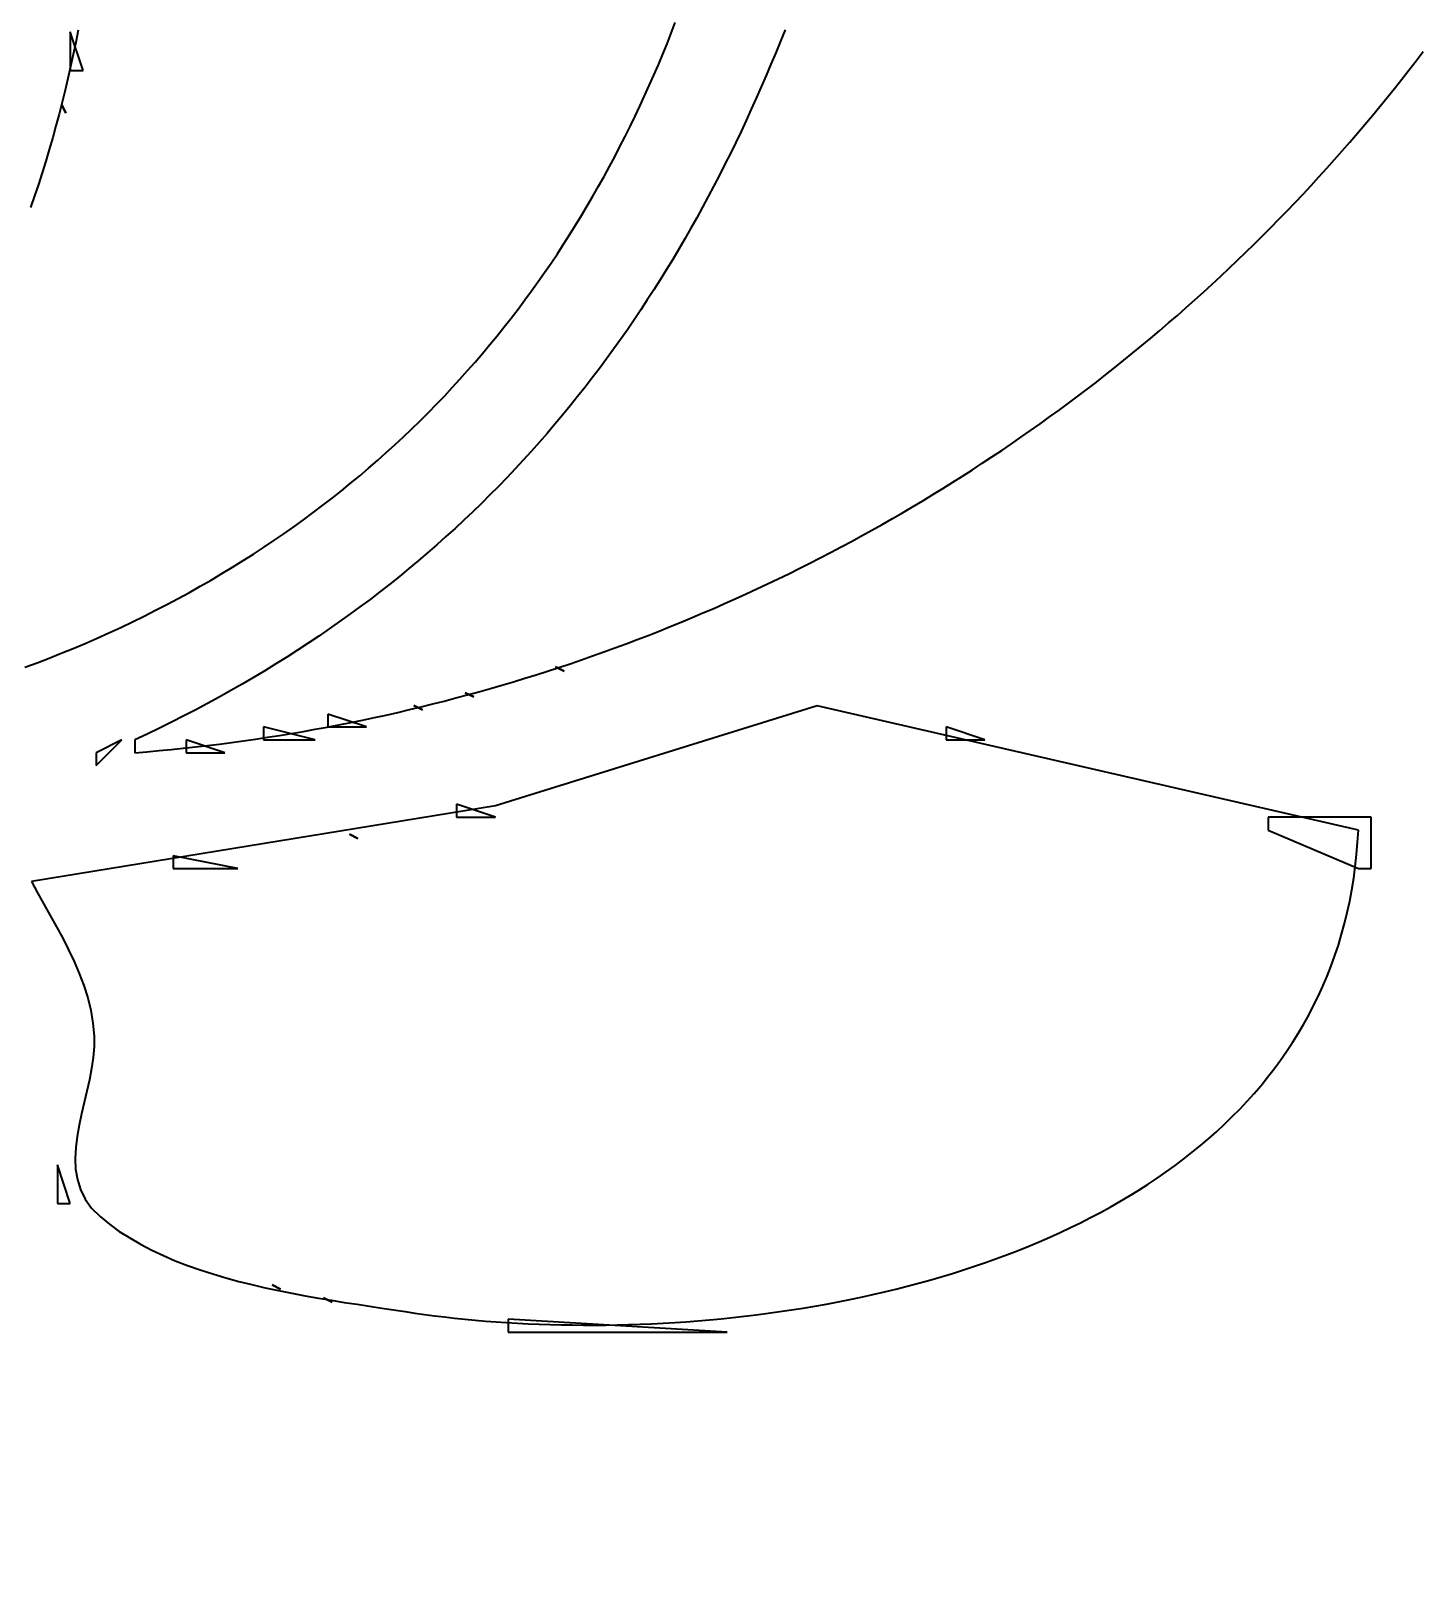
# Model space of a CAD drawing. Header units: millimetres. Extents: x 56222 to 3066687, y -650199 to -121287.
# Drawn here: x 141935.07 to 141936.998, y -185291.905 to -185289.753 of the extents above; entities that cross this region are included whole.
import ezdxf
from ezdxf import colors
from ezdxf.entities.mleader import LeaderData, LeaderLine
from ezdxf.math import Vec2, Vec3

# ---------------------------------------------------------------- set-up
doc = ezdxf.new("R2010")
doc.units = ezdxf.units.MM
doc.header["$MEASUREMENT"] = 0
doc.layers.add('$TD_AUDIT_GENERATED_(A0BDF17)', color=32, linetype='Continuous', lineweight=30)
doc.layers.add('Text', color=7, linetype='Continuous', lineweight=15)
doc.styles.add('style4', font='ARIALN.TTF')

msp = doc.modelspace()

# ---------------------------------------------------------------- linework, layer by layer
at = {"layer": '$TD_AUDIT_GENERATED_(A0BDF17)', "linetype": 'Continuous', "lineweight": 25, "ltscale": 2}
for p, q in [((141935.9565, -185289.7556, 0.5173), (141935.9622, -185289.741, 0.5173)), ((141935.1241, -185289.7537, 0.5173), (141935.1241, -185289.8073, 0.5173)), ((141935.1419, -185289.8073, 0.5173), (141935.1241, -185289.7537, 0.5173)), ((141935.1349, -185289.7517, 0.5173), (141935.1316, -185289.7684, 0.5173)), ((141935.9507, -185289.7703, 0.5173), (141935.9565, -185289.7556, 0.5173)), ((141936.1142, -185289.7508, 0.5173), (141936.1078, -185289.7668, 0.5173)), ((141935.1316, -185289.7684, 0.5173), (141935.1282, -185289.7851, 0.5173)), ((141935.9447, -185289.7848, 0.5173), (141935.9507, -185289.7703, 0.5173)), ((141936.1013, -185289.7827, 0.5173), (141936.0947, -185289.7986, 0.5173)), ((141936.1078, -185289.7668, 0.5173), (141936.1013, -185289.7827, 0.5173)), ((141936.9882, -185289.7939, 0.5173), (141936.998, -185289.781, 0.5173)), ((141935.1246, -185289.8017, 0.5173), (141935.1209, -185289.8183, 0.5173)), ((141935.1282, -185289.7851, 0.5173), (141935.1246, -185289.8017, 0.5173)), ((141935.9325, -185289.8138, 0.5173), (141935.9387, -185289.7993, 0.5173)), ((141935.9387, -185289.7993, 0.5173), (141935.9447, -185289.7848, 0.5173)), ((141936.0947, -185289.7986, 0.5173), (141936.0881, -185289.8143, 0.5173)), ((141936.9784, -185289.8067, 0.5173), (141936.9882, -185289.7939, 0.5173)), ((141935.1209, -185289.8183, 0.5173), (141935.117, -185289.8348, 0.5173)), ((141935.1241, -185289.8073, 0.5173), (141935.1419, -185289.8073, 0.5173)), ((141935.9261, -185289.8281, 0.5173), (141935.9325, -185289.8138, 0.5173)), ((141936.0881, -185289.8143, 0.5173), (141936.0813, -185289.83, 0.5173)), ((141936.9584, -185289.8321, 0.5173), (141936.9684, -185289.8194, 0.5173)), ((141936.9684, -185289.8194, 0.5173), (141936.9784, -185289.8067, 0.5173)), ((141935.117, -185289.8348, 0.5173), (141935.1129, -185289.8513, 0.5173)), ((141935.9131, -185289.8567, 0.5173), (141935.9197, -185289.8424, 0.5173)), ((141935.9197, -185289.8424, 0.5173), (141935.9261, -185289.8281, 0.5173)), ((141936.0744, -185289.8456, 0.5173), (141936.0674, -185289.8611, 0.5173)), ((141936.0813, -185289.83, 0.5173), (141936.0744, -185289.8456, 0.5173)), ((141936.9381, -185289.8572, 0.5173), (141936.9483, -185289.8447, 0.5173)), ((141936.9483, -185289.8447, 0.5173), (141936.9584, -185289.8321, 0.5173)), ((141935.1087, -185289.8677, 0.5173), (141935.1043, -185289.8841, 0.5173)), ((141935.1129, -185289.8513, 0.5173), (141935.1087, -185289.8677, 0.5173)), ((141935.1122, -185289.8548, 0.5173), (141935.1181, -185289.8667, 0.5173)), ((141935.1181, -185289.8667, 0.5173), (141935.1122, -185289.8548, 0.5173)), ((141935.9064, -185289.8708, 0.5173), (141935.9131, -185289.8567, 0.5173)), ((141936.0674, -185289.8611, 0.5173), (141936.0603, -185289.8765, 0.5173)), ((141936.9175, -185289.8821, 0.5173), (141936.9279, -185289.8697, 0.5173)), ((141936.9279, -185289.8697, 0.5173), (141936.9381, -185289.8572, 0.5173)), ((141935.1043, -185289.8841, 0.5173), (141935.0997, -185289.9004, 0.5173)), ((141935.8926, -185289.8989, 0.5173), (141935.8996, -185289.8849, 0.5173)), ((141935.8996, -185289.8849, 0.5173), (141935.9064, -185289.8708, 0.5173)), ((141936.0532, -185289.8919, 0.5173), (141936.0459, -185289.9071, 0.5173)), ((141936.0603, -185289.8765, 0.5173), (141936.0532, -185289.8919, 0.5173)), ((141936.9071, -185289.8944, 0.5173), (141936.9175, -185289.8821, 0.5173)), ((141935.0997, -185289.9004, 0.5173), (141935.095, -185289.9167, 0.5173)), ((141935.8783, -185289.9268, 0.5173), (141935.8855, -185289.9129, 0.5173)), ((141935.8855, -185289.9129, 0.5173), (141935.8926, -185289.8989, 0.5173)), ((141936.0459, -185289.9071, 0.5173), (141936.0385, -185289.9223, 0.5173)), ((141936.886, -185289.9188, 0.5173), (141936.8966, -185289.9066, 0.5173)), ((141936.8966, -185289.9066, 0.5173), (141936.9071, -185289.8944, 0.5173)), ((141935.0901, -185289.9329, 0.5173), (141935.0851, -185289.9491, 0.5173)), ((141935.095, -185289.9167, 0.5173), (141935.0901, -185289.9329, 0.5173)), ((141935.871, -185289.9406, 0.5173), (141935.8783, -185289.9268, 0.5173)), ((141936.0385, -185289.9223, 0.5173), (141936.031, -185289.9374, 0.5173)), ((141936.8645, -185289.9429, 0.5173), (141936.8753, -185289.9309, 0.5173)), ((141936.8753, -185289.9309, 0.5173), (141936.886, -185289.9188, 0.5173)), ((141935.0851, -185289.9491, 0.5173), (141935.0799, -185289.9652, 0.5173)), ((141935.8559, -185289.9679, 0.5173), (141935.8635, -185289.9543, 0.5173)), ((141935.8635, -185289.9543, 0.5173), (141935.871, -185289.9406, 0.5173)), ((141936.0234, -185289.9524, 0.5173), (141936.0157, -185289.9673, 0.5173)), ((141936.031, -185289.9374, 0.5173), (141936.0234, -185289.9524, 0.5173)), ((141936.8428, -185289.9668, 0.5173), (141936.8537, -185289.9549, 0.5173)), ((141936.8537, -185289.9549, 0.5173), (141936.8645, -185289.9429, 0.5173)), ((141935.0799, -185289.9652, 0.5173), (141935.0745, -185289.9812, 0.5173)), ((141935.8481, -185289.9815, 0.5173), (141935.8559, -185289.9679, 0.5173)), ((141936.0157, -185289.9673, 0.5173), (141936.0078, -185289.9821, 0.5173)), ((141936.8318, -185289.9786, 0.5173), (141936.8428, -185289.9668, 0.5173)), ((141935.0745, -185289.9812, 0.5173), (141935.069, -185289.9972, 0.5173)), ((141935.8322, -185290.0084, 0.5173), (141935.8402, -185289.995, 0.5173)), ((141935.8402, -185289.995, 0.5173), (141935.8481, -185289.9815, 0.5173)), ((141935.9999, -185289.9969, 0.5173), (141935.9919, -185290.0115, 0.5173)), ((141936.0078, -185289.9821, 0.5173), (141935.9999, -185289.9969, 0.5173)), ((141936.8095, -185290.002, 0.5173), (141936.8207, -185289.9903, 0.5173)), ((141936.8207, -185289.9903, 0.5173), (141936.8318, -185289.9786, 0.5173)), ((141935.8241, -185290.0218, 0.5173), (141935.8322, -185290.0084, 0.5173)), ((141935.9919, -185290.0115, 0.5173), (141935.9837, -185290.0261, 0.5173)), ((141936.787, -185290.0251, 0.5173), (141936.7983, -185290.0136, 0.5173)), ((141936.7983, -185290.0136, 0.5173), (141936.8095, -185290.002, 0.5173)), ((141935.8073, -185290.0482, 0.5173), (141935.8158, -185290.035, 0.5173)), ((141935.8158, -185290.035, 0.5173), (141935.8241, -185290.0218, 0.5173)), ((141935.9754, -185290.0405, 0.5173), (141935.9671, -185290.0549, 0.5173)), ((141935.9837, -185290.0261, 0.5173), (141935.9754, -185290.0405, 0.5173)), ((141936.7642, -185290.0479, 0.5173), (141936.7756, -185290.0365, 0.5173)), ((141936.7756, -185290.0365, 0.5173), (141936.787, -185290.0251, 0.5173)), ((141935.7901, -185290.0743, 0.5173), (141935.7988, -185290.0613, 0.5173)), ((141935.7988, -185290.0613, 0.5173), (141935.8073, -185290.0482, 0.5173)), ((141935.9671, -185290.0549, 0.5173), (141935.9586, -185290.0692, 0.5173)), ((141936.741, -185290.0704, 0.5173), (141936.7526, -185290.0592, 0.5173)), ((141936.7526, -185290.0592, 0.5173), (141936.7642, -185290.0479, 0.5173)), ((141935.7812, -185290.0872, 0.5173), (141935.7901, -185290.0743, 0.5173)), ((141935.95, -185290.0834, 0.5173), (141935.9412, -185290.0975, 0.5173)), ((141935.9586, -185290.0692, 0.5173), (141935.95, -185290.0834, 0.5173)), ((141936.7176, -185290.0926, 0.5173), (141936.7293, -185290.0815, 0.5173)), ((141936.7293, -185290.0815, 0.5173), (141936.741, -185290.0704, 0.5173)), ((141935.7631, -185290.1128, 0.5173), (141935.7722, -185290.1, 0.5173)), ((141935.7722, -185290.1, 0.5173), (141935.7812, -185290.0872, 0.5173)), ((141935.9412, -185290.0975, 0.5173), (141935.9324, -185290.1115, 0.5173)), ((141936.6938, -185290.1144, 0.5173), (141936.7057, -185290.1035, 0.5173)), ((141936.7057, -185290.1035, 0.5173), (141936.7176, -185290.0926, 0.5173)), ((141935.7444, -185290.138, 0.5173), (141935.7538, -185290.1254, 0.5173)), ((141935.7538, -185290.1254, 0.5173), (141935.7631, -185290.1128, 0.5173)), ((141935.9234, -185290.1254, 0.5173), (141935.9143, -185290.1392, 0.5173)), ((141935.9324, -185290.1115, 0.5173), (141935.9234, -185290.1254, 0.5173)), ((141936.6698, -185290.136, 0.5173), (141936.6819, -185290.1253, 0.5173)), ((141936.6819, -185290.1253, 0.5173), (141936.6938, -185290.1144, 0.5173)), ((141935.7252, -185290.1628, 0.5173), (141935.7349, -185290.1504, 0.5173)), ((141935.7349, -185290.1504, 0.5173), (141935.7444, -185290.138, 0.5173)), ((141935.9143, -185290.1392, 0.5173), (141935.9051, -185290.153, 0.5173)), ((141936.6455, -185290.1573, 0.5173), (141936.6577, -185290.1467, 0.5173)), ((141936.6577, -185290.1467, 0.5173), (141936.6698, -185290.136, 0.5173)), ((141935.7153, -185290.1751, 0.5173), (141935.7252, -185290.1628, 0.5173)), ((141935.8958, -185290.1666, 0.5173), (141935.8863, -185290.1801, 0.5173)), ((141935.9051, -185290.153, 0.5173), (141935.8958, -185290.1666, 0.5173)), ((141936.6209, -185290.1782, 0.5173), (141936.6332, -185290.1678, 0.5173)), ((141936.6332, -185290.1678, 0.5173), (141936.6455, -185290.1573, 0.5173)), ((141935.6952, -185290.1994, 0.5173), (141935.7053, -185290.1873, 0.5173)), ((141935.7053, -185290.1873, 0.5173), (141935.7153, -185290.1751, 0.5173)), ((141935.8767, -185290.1936, 0.5173), (141935.867, -185290.2069, 0.5173)), ((141935.8863, -185290.1801, 0.5173), (141935.8767, -185290.1936, 0.5173)), ((141936.596, -185290.1988, 0.5173), (141936.6085, -185290.1885, 0.5173)), ((141936.6085, -185290.1885, 0.5173), (141936.6209, -185290.1782, 0.5173)), ((141935.6745, -185290.2233, 0.5173), (141935.6849, -185290.2114, 0.5173)), ((141935.6849, -185290.2114, 0.5173), (141935.6952, -185290.1994, 0.5173)), ((141935.867, -185290.2069, 0.5173), (141935.8572, -185290.2202, 0.5173)), ((141936.5708, -185290.2191, 0.5173), (141936.5835, -185290.209, 0.5173)), ((141936.5835, -185290.209, 0.5173), (141936.596, -185290.1988, 0.5173)), ((141935.6532, -185290.2469, 0.5173), (141935.6639, -185290.2351, 0.5173)), ((141935.6639, -185290.2351, 0.5173), (141935.6745, -185290.2233, 0.5173)), ((141935.8472, -185290.2334, 0.5173), (141935.8371, -185290.2464, 0.5173)), ((141935.8572, -185290.2202, 0.5173), (141935.8472, -185290.2334, 0.5173)), ((141936.5454, -185290.2391, 0.5173), (141936.5582, -185290.2291, 0.5173)), ((141936.5582, -185290.2291, 0.5173), (141936.5708, -185290.2191, 0.5173)), ((141935.6423, -185290.2585, 0.5173), (141935.6532, -185290.2469, 0.5173)), ((141935.8371, -185290.2464, 0.5173), (141935.8269, -185290.2594, 0.5173)), ((141936.5197, -185290.2587, 0.5173), (141936.5326, -185290.2489, 0.5173)), ((141936.5326, -185290.2489, 0.5173), (141936.5454, -185290.2391, 0.5173)), ((141935.6201, -185290.2814, 0.5173), (141935.6312, -185290.27, 0.5173)), ((141935.6312, -185290.27, 0.5173), (141935.6423, -185290.2585, 0.5173)), ((141935.8165, -185290.2723, 0.5173), (141935.806, -185290.285, 0.5173)), ((141935.8269, -185290.2594, 0.5173), (141935.8165, -185290.2723, 0.5173)), ((141936.4807, -185290.2875, 0.5173), (141936.4937, -185290.278, 0.5173)), ((141936.4937, -185290.278, 0.5173), (141936.5068, -185290.2684, 0.5173)), ((141936.5068, -185290.2684, 0.5173), (141936.5197, -185290.2587, 0.5173)), ((141935.5972, -185290.3039, 0.5173), (141935.6087, -185290.2927, 0.5173)), ((141935.6087, -185290.2927, 0.5173), (141935.6201, -185290.2814, 0.5173)), ((141935.7954, -185290.2977, 0.5173), (141935.7846, -185290.3103, 0.5173)), ((141935.806, -185290.285, 0.5173), (141935.7954, -185290.2977, 0.5173)), ((141936.4543, -185290.3063, 0.5173), (141936.4675, -185290.297, 0.5173)), ((141936.4675, -185290.297, 0.5173), (141936.4807, -185290.2875, 0.5173)), ((141935.5738, -185290.326, 0.5173), (141935.5856, -185290.315, 0.5173)), ((141935.5856, -185290.315, 0.5173), (141935.5972, -185290.3039, 0.5173)), ((141935.7846, -185290.3103, 0.5173), (141935.7737, -185290.3228, 0.5173)), ((141936.4277, -185290.3248, 0.5173), (141936.441, -185290.3156, 0.5173)), ((141936.441, -185290.3156, 0.5173), (141936.4543, -185290.3063, 0.5173)), ((141935.5497, -185290.3477, 0.5173), (141935.5618, -185290.3369, 0.5173)), ((141935.5618, -185290.3369, 0.5173), (141935.5738, -185290.326, 0.5173)), ((141935.7627, -185290.3352, 0.5173), (141935.7515, -185290.3474, 0.5173)), ((141935.7737, -185290.3228, 0.5173), (141935.7627, -185290.3352, 0.5173)), ((141936.3873, -185290.3518, 0.5173), (141936.4008, -185290.3429, 0.5173)), ((141936.4008, -185290.3429, 0.5173), (141936.4143, -185290.3339, 0.5173)), ((141936.4143, -185290.3339, 0.5173), (141936.4277, -185290.3248, 0.5173)), ((141935.525, -185290.3689, 0.5173), (141935.5374, -185290.3583, 0.5173)), ((141935.5374, -185290.3583, 0.5173), (141935.5497, -185290.3477, 0.5173)), ((141935.7402, -185290.3596, 0.5173), (141935.7288, -185290.3717, 0.5173)), ((141935.7515, -185290.3474, 0.5173), (141935.7402, -185290.3596, 0.5173)), ((141936.3601, -185290.3694, 0.5173), (141936.3737, -185290.3607, 0.5173)), ((141936.3737, -185290.3607, 0.5173), (141936.3873, -185290.3518, 0.5173)), ((141935.4997, -185290.3897, 0.5173), (141935.5124, -185290.3793, 0.5173)), ((141935.5124, -185290.3793, 0.5173), (141935.525, -185290.3689, 0.5173)), ((141935.7172, -185290.3837, 0.5173), (141935.7054, -185290.3955, 0.5173)), ((141935.7288, -185290.3717, 0.5173), (141935.7172, -185290.3837, 0.5173)), ((141936.3188, -185290.3952, 0.5173), (141936.3326, -185290.3867, 0.5173)), ((141936.3326, -185290.3867, 0.5173), (141936.3464, -185290.3781, 0.5173)), ((141936.3464, -185290.3781, 0.5173), (141936.3601, -185290.3694, 0.5173)), ((141935.4737, -185290.41, 0.5173), (141935.4868, -185290.3999, 0.5173)), ((141935.4868, -185290.3999, 0.5173), (141935.4997, -185290.3897, 0.5173)), ((141935.6935, -185290.4073, 0.5173), (141935.6815, -185290.419, 0.5173)), ((141935.7054, -185290.3955, 0.5173), (141935.6935, -185290.4073, 0.5173)), ((141936.2909, -185290.4119, 0.5173), (141936.3049, -185290.4036, 0.5173)), ((141936.3049, -185290.4036, 0.5173), (141936.3188, -185290.3952, 0.5173)), ((141935.4336, -185290.4397, 0.5173), (141935.4471, -185290.4299, 0.5173)), ((141935.4471, -185290.4299, 0.5173), (141935.4605, -185290.42, 0.5173)), ((141935.4605, -185290.42, 0.5173), (141935.4737, -185290.41, 0.5173)), ((141935.6815, -185290.419, 0.5173), (141935.6693, -185290.4305, 0.5173)), ((141936.2488, -185290.4364, 0.5173), (141936.2629, -185290.4283, 0.5173)), ((141936.2629, -185290.4283, 0.5173), (141936.2769, -185290.4202, 0.5173)), ((141936.2769, -185290.4202, 0.5173), (141936.2909, -185290.4119, 0.5173)), ((141935.406, -185290.4588, 0.5173), (141935.4199, -185290.4493, 0.5173)), ((141935.4199, -185290.4493, 0.5173), (141935.4336, -185290.4397, 0.5173)), ((141935.657, -185290.442, 0.5173), (141935.6445, -185290.4533, 0.5173)), ((141935.6693, -185290.4305, 0.5173), (141935.657, -185290.442, 0.5173)), ((141936.2203, -185290.4522, 0.5173), (141936.2346, -185290.4443, 0.5173)), ((141936.2346, -185290.4443, 0.5173), (141936.2488, -185290.4364, 0.5173)), ((141935.3777, -185290.4775, 0.5173), (141935.3919, -185290.4683, 0.5173)), ((141935.3919, -185290.4683, 0.5173), (141935.406, -185290.4588, 0.5173)), ((141935.6319, -185290.4646, 0.5173), (141935.6191, -185290.4757, 0.5173)), ((141935.6445, -185290.4533, 0.5173), (141935.6319, -185290.4646, 0.5173)), ((141936.1773, -185290.4753, 0.5173), (141936.1917, -185290.4677, 0.5173)), ((141936.1917, -185290.4677, 0.5173), (141936.2061, -185290.46, 0.5173)), ((141936.2061, -185290.46, 0.5173), (141936.2203, -185290.4522, 0.5173)), ((141935.3488, -185290.4957, 0.5173), (141935.3634, -185290.4867, 0.5173)), ((141935.3634, -185290.4867, 0.5173), (141935.3777, -185290.4775, 0.5173)), ((141935.6062, -185290.4868, 0.5173), (141935.5931, -185290.4977, 0.5173)), ((141935.6191, -185290.4757, 0.5173), (141935.6062, -185290.4868, 0.5173)), ((141936.1338, -185290.4975, 0.5173), (141936.1483, -185290.4902, 0.5173)), ((141936.1483, -185290.4902, 0.5173), (141936.1629, -185290.4828, 0.5173)), ((141936.1629, -185290.4828, 0.5173), (141936.1773, -185290.4753, 0.5173)), ((141935.3042, -185290.5221, 0.5173), (141935.3192, -185290.5135, 0.5173)), ((141935.3192, -185290.5135, 0.5173), (141935.3341, -185290.5047, 0.5173)), ((141935.3341, -185290.5047, 0.5173), (141935.3488, -185290.4957, 0.5173)), ((141935.5799, -185290.5085, 0.5173), (141935.5665, -185290.5192, 0.5173)), ((141935.5931, -185290.4977, 0.5173), (141935.5799, -185290.5085, 0.5173)), ((141936.0898, -185290.5189, 0.5173), (141936.1045, -185290.5119, 0.5173)), ((141936.1045, -185290.5119, 0.5173), (141936.1192, -185290.5048, 0.5173)), ((141936.1192, -185290.5048, 0.5173), (141936.1338, -185290.4975, 0.5173)), ((141935.2736, -185290.5391, 0.5173), (141935.289, -185290.5307, 0.5173)), ((141935.289, -185290.5307, 0.5173), (141935.3042, -185290.5221, 0.5173)), ((141935.553, -185290.5299, 0.5173), (141935.5393, -185290.5404, 0.5173)), ((141935.5665, -185290.5192, 0.5173), (141935.553, -185290.5299, 0.5173)), ((141936.0453, -185290.5395, 0.5173), (141936.0602, -185290.5328, 0.5173)), ((141936.0602, -185290.5328, 0.5173), (141936.075, -185290.5259, 0.5173)), ((141936.075, -185290.5259, 0.5173), (141936.0898, -185290.5189, 0.5173)), ((141935.2264, -185290.5636, 0.5173), (141935.2423, -185290.5555, 0.5173)), ((141935.2423, -185290.5555, 0.5173), (141935.258, -185290.5474, 0.5173)), ((141935.258, -185290.5474, 0.5173), (141935.2736, -185290.5391, 0.5173)), ((141935.5254, -185290.5507, 0.5173), (141935.5114, -185290.561, 0.5173)), ((141935.5393, -185290.5404, 0.5173), (141935.5254, -185290.5507, 0.5173)), ((141935.9853, -185290.5656, 0.5173), (141936.0004, -185290.5592, 0.5173)), ((141936.0004, -185290.5592, 0.5173), (141936.0154, -185290.5528, 0.5173)), ((141936.0154, -185290.5528, 0.5173), (141936.0304, -185290.5462, 0.5173)), ((141936.0304, -185290.5462, 0.5173), (141936.0453, -185290.5395, 0.5173)), ((141935.1776, -185290.5868, 0.5173), (141935.194, -185290.5792, 0.5173)), ((141935.194, -185290.5792, 0.5173), (141935.2103, -185290.5714, 0.5173)), ((141935.2103, -185290.5714, 0.5173), (141935.2264, -185290.5636, 0.5173)), ((141935.4972, -185290.5712, 0.5173), (141935.4829, -185290.5813, 0.5173)), ((141935.5114, -185290.561, 0.5173), (141935.4972, -185290.5712, 0.5173)), ((141935.9398, -185290.5842, 0.5173), (141935.955, -185290.5781, 0.5173)), ((141935.955, -185290.5781, 0.5173), (141935.9702, -185290.5719, 0.5173)), ((141935.9702, -185290.5719, 0.5173), (141935.9853, -185290.5656, 0.5173)), ((141935.1282, -185290.6084, 0.5173), (141935.1448, -185290.6014, 0.5173)), ((141935.1448, -185290.6014, 0.5173), (141935.1612, -185290.5942, 0.5173)), ((141935.1612, -185290.5942, 0.5173), (141935.1776, -185290.5868, 0.5173)), ((141935.4537, -185290.6011, 0.5173), (141935.4389, -185290.6108, 0.5173)), ((141935.4684, -185290.5912, 0.5173), (141935.4537, -185290.6011, 0.5173)), ((141935.4829, -185290.5813, 0.5173), (141935.4684, -185290.5912, 0.5173)), ((141935.8785, -185290.6076, 0.5173), (141935.8939, -185290.6019, 0.5173)), ((141935.8939, -185290.6019, 0.5173), (141935.9092, -185290.5961, 0.5173)), ((141935.9092, -185290.5961, 0.5173), (141935.9245, -185290.5902, 0.5173)), ((141935.9245, -185290.5902, 0.5173), (141935.9398, -185290.5842, 0.5173)), ((141935.0781, -185290.6282, 0.5173), (141935.0949, -185290.6217, 0.5173)), ((141935.0949, -185290.6217, 0.5173), (141935.1116, -185290.6151, 0.5173)), ((141935.1116, -185290.6151, 0.5173), (141935.1282, -185290.6084, 0.5173)), ((141935.4239, -185290.6204, 0.5173), (141935.4087, -185290.6299, 0.5173)), ((141935.4389, -185290.6108, 0.5173), (141935.4239, -185290.6204, 0.5173)), ((141935.832, -185290.6241, 0.5173), (141935.8475, -185290.6187, 0.5173)), ((141935.8475, -185290.6187, 0.5173), (141935.863, -185290.6132, 0.5173)), ((141935.863, -185290.6132, 0.5173), (141935.8785, -185290.6076, 0.5173)), ((141935.0612, -185290.6344, 0.5173), (141935.0781, -185290.6282, 0.5173)), ((141935.3934, -185290.6393, 0.5173), (141935.3779, -185290.6486, 0.5173)), ((141935.4087, -185290.6299, 0.5173), (141935.3934, -185290.6393, 0.5173)), ((141935.7536, -185290.6497, 0.5173), (141935.7694, -185290.6448, 0.5173)), ((141935.7694, -185290.6448, 0.5173), (141935.7851, -185290.6398, 0.5173)), ((141935.7851, -185290.6398, 0.5173), (141935.8008, -185290.6347, 0.5173)), ((141935.7961, -185290.634, 0.5173), (141935.808, -185290.6399, 0.5173)), ((141935.808, -185290.6399, 0.5173), (141935.7961, -185290.634, 0.5173)), ((141935.8008, -185290.6347, 0.5173), (141935.8164, -185290.6295, 0.5173)), ((141935.8164, -185290.6295, 0.5173), (141935.832, -185290.6241, 0.5173)), ((141935.3464, -185290.6668, 0.5173), (141935.3303, -185290.6758, 0.5173)), ((141935.3622, -185290.6578, 0.5173), (141935.3464, -185290.6668, 0.5173)), ((141935.3779, -185290.6486, 0.5173), (141935.3622, -185290.6578, 0.5173)), ((141935.6902, -185290.6683, 0.5173), (141935.7061, -185290.6638, 0.5173)), ((141935.7061, -185290.6638, 0.5173), (141935.722, -185290.6592, 0.5173)), ((141935.722, -185290.6592, 0.5173), (141935.7379, -185290.6545, 0.5173)), ((141935.7379, -185290.6545, 0.5173), (141935.7536, -185290.6497, 0.5173)), ((141935.3141, -185290.6846, 0.5173), (141935.2978, -185290.6933, 0.5173)), ((141935.3303, -185290.6758, 0.5173), (141935.3141, -185290.6846, 0.5173)), ((141935.5999, -185290.6875, 0.5173), (141935.6118, -185290.6934, 0.5173)), ((141935.6118, -185290.6934, 0.5173), (141935.5999, -185290.6875, 0.5173)), ((141935.6101, -185290.6893, 0.5173), (141935.6262, -185290.6853, 0.5173)), ((141935.6262, -185290.6853, 0.5173), (141935.6422, -185290.6812, 0.5173)), ((141935.6422, -185290.6812, 0.5173), (141935.6583, -185290.677, 0.5173)), ((141935.6583, -185290.677, 0.5173), (141935.6743, -185290.6727, 0.5173)), ((141935.6712, -185290.6697, 0.5173), (141935.6831, -185290.6756, 0.5173)), ((141935.6831, -185290.6756, 0.5173), (141935.6712, -185290.6697, 0.5173)), ((141935.6743, -185290.6727, 0.5173), (141935.6902, -185290.6683, 0.5173)), ((141936.1589, -185290.6879, 0.5173), (141935.7129, -185290.8266, 0.5173)), ((141936.9083, -185290.86, 0.5173), (141936.1589, -185290.6879, 0.5173)), ((141935.2812, -185290.7019, 0.5173), (141935.2645, -185290.7104, 0.5173)), ((141935.2978, -185290.6933, 0.5173), (141935.2812, -185290.7019, 0.5173)), ((141935.4809, -185290.6994, 0.5173), (141935.4809, -185290.7172, 0.5173)), ((141935.5344, -185290.7172, 0.5173), (141935.4809, -185290.6994, 0.5173)), ((141935.5126, -185290.711, 0.5173), (141935.529, -185290.7077, 0.5173)), ((141935.529, -185290.7077, 0.5173), (141935.5453, -185290.7042, 0.5173)), ((141935.5453, -185290.7042, 0.5173), (141935.5615, -185290.7006, 0.5173)), ((141935.5615, -185290.7006, 0.5173), (141935.5777, -185290.6969, 0.5173)), ((141935.5777, -185290.6969, 0.5173), (141935.5939, -185290.6932, 0.5173)), ((141935.5939, -185290.6932, 0.5173), (141935.6101, -185290.6893, 0.5173)), ((141935.2305, -185290.727, 0.5173), (141935.2133, -185290.7351, 0.5173)), ((141935.2476, -185290.7187, 0.5173), (141935.2305, -185290.727, 0.5173)), ((141935.2645, -185290.7104, 0.5173), (141935.2476, -185290.7187, 0.5173)), ((141935.3808, -185290.734, 0.5173), (141935.3974, -185290.7315, 0.5173)), ((141935.3917, -185290.7172, 0.5173), (141935.3917, -185290.7351, 0.5173)), ((141935.4631, -185290.7351, 0.5173), (141935.3917, -185290.7172, 0.5173)), ((141935.3974, -185290.7315, 0.5173), (141935.414, -185290.7289, 0.5173)), ((141935.414, -185290.7289, 0.5173), (141935.4305, -185290.7262, 0.5173)), ((141935.4305, -185290.7262, 0.5173), (141935.447, -185290.7234, 0.5173)), ((141935.447, -185290.7234, 0.5173), (141935.4634, -185290.7204, 0.5173)), ((141935.4634, -185290.7204, 0.5173), (141935.4799, -185290.7174, 0.5173)), ((141935.4799, -185290.7174, 0.5173), (141935.4963, -185290.7143, 0.5173)), ((141935.4809, -185290.7172, 0.5173), (141935.5344, -185290.7172, 0.5173)), ((141935.4963, -185290.7143, 0.5173), (141935.5126, -185290.711, 0.5173)), ((141936.3374, -185290.7172, 0.5173), (141936.3374, -185290.7351, 0.5173)), ((141936.3909, -185290.7351, 0.5173), (141936.3374, -185290.7172, 0.5173)), ((141935.1954, -185290.7351, 0.5173), (141935.1598, -185290.7529, 0.5173)), ((141935.1598, -185290.7708, 0.5173), (141935.1954, -185290.7351, 0.5173)), ((141935.1598, -185290.7529, 0.5173), (141935.1598, -185290.7708, 0.5173)), ((141935.2133, -185290.7351, 0.5173), (141935.2133, -185290.7529, 0.5173)), ((141935.2133, -185290.7529, 0.5173), (141935.2302, -185290.7515, 0.5173)), ((141935.2302, -185290.7515, 0.5173), (141935.247, -185290.75, 0.5173)), ((141935.247, -185290.75, 0.5173), (141935.2638, -185290.7484, 0.5173)), ((141935.2638, -185290.7484, 0.5173), (141935.2806, -185290.7467, 0.5173)), ((141935.2806, -185290.7467, 0.5173), (141935.2974, -185290.7448, 0.5173)), ((141935.2847, -185290.7351, 0.5173), (141935.2847, -185290.7529, 0.5173)), ((141935.3382, -185290.7529, 0.5173), (141935.2847, -185290.7351, 0.5173)), ((141935.2847, -185290.7529, 0.5173), (141935.3382, -185290.7529, 0.5173)), ((141935.2974, -185290.7448, 0.5173), (141935.3141, -185290.7429, 0.5173)), ((141935.3141, -185290.7429, 0.5173), (141935.3309, -185290.7408, 0.5173)), ((141935.3309, -185290.7408, 0.5173), (141935.3475, -185290.7387, 0.5173)), ((141935.3475, -185290.7387, 0.5173), (141935.3642, -185290.7364, 0.5173)), ((141935.3642, -185290.7364, 0.5173), (141935.3808, -185290.734, 0.5173)), ((141935.3917, -185290.7351, 0.5173), (141935.4631, -185290.7351, 0.5173)), ((141936.3374, -185290.7351, 0.5173), (141936.3909, -185290.7351, 0.5173)), ((141935.7129, -185290.8266, 0.5173), (141935.0705, -185290.9313, 0.5173)), ((141935.6593, -185290.8243, 0.5173), (141935.6593, -185290.8421, 0.5173)), ((141935.7129, -185290.8421, 0.5173), (141935.6593, -185290.8243, 0.5173)), ((141935.6593, -185290.8421, 0.5173), (141935.7129, -185290.8421, 0.5173)), ((141936.7834, -185290.8421, 0.5173), (141936.7834, -185290.86, 0.5173)), ((141936.9262, -185290.8421, 0.5173), (141936.7834, -185290.8421, 0.5173)), ((141936.7834, -185290.86, 0.5173), (141936.9083, -185290.9135, 0.5173)), ((141936.9073, -185290.877, 0.5173), (141936.9083, -185290.86, 0.5173)), ((141936.9262, -185290.9135, 0.5173), (141936.9262, -185290.8421, 0.5173)), ((141935.5107, -185290.8659, 0.5173), (141935.5226, -185290.8719, 0.5173)), ((141935.5226, -185290.8719, 0.5173), (141935.5107, -185290.8659, 0.5173)), ((141936.9059, -185290.8938, 0.5173), (141936.9073, -185290.877, 0.5173)), ((141935.2668, -185290.8957, 0.5173), (141935.2668, -185290.9135, 0.5173)), ((141935.356, -185290.9135, 0.5173), (141935.2668, -185290.8957, 0.5173)), ((141936.9041, -185290.9104, 0.5173), (141936.9059, -185290.8938, 0.5173)), ((141935.2668, -185290.9135, 0.5173), (141935.356, -185290.9135, 0.5173)), ((141936.9019, -185290.9267, 0.5173), (141936.9041, -185290.9104, 0.5173)), ((141936.9083, -185290.9135, 0.5173), (141936.9262, -185290.9135, 0.5173)), ((141935.0705, -185290.9313, 0.5173), (141935.0789, -185290.9469, 0.5173)), ((141936.8963, -185290.9586, 0.5173), (141936.8993, -185290.9428, 0.5173)), ((141936.8993, -185290.9428, 0.5173), (141936.9019, -185290.9267, 0.5173)), ((141935.0789, -185290.9469, 0.5173), (141935.0876, -185290.9626, 0.5173)), ((141935.0876, -185290.9626, 0.5173), (141935.0963, -185290.9783, 0.5173)), ((141936.893, -185290.9741, 0.5173), (141936.8963, -185290.9586, 0.5173)), ((141935.0963, -185290.9783, 0.5173), (141935.1051, -185290.9941, 0.5173)), ((141936.8851, -185291.0045, 0.5173), (141936.8892, -185290.9895, 0.5173)), ((141936.8892, -185290.9895, 0.5173), (141936.893, -185290.9741, 0.5173)), ((141935.1051, -185290.9941, 0.5173), (141935.1136, -185291.0101, 0.5173)), ((141935.1136, -185291.0101, 0.5173), (141935.1218, -185291.0262, 0.5173)), ((141936.8806, -185291.0194, 0.5173), (141936.8851, -185291.0045, 0.5173)), ((141935.1218, -185291.0262, 0.5173), (141935.1295, -185291.0424, 0.5173)), ((141936.8758, -185291.034, 0.5173), (141936.8806, -185291.0194, 0.5173)), ((141935.1295, -185291.0424, 0.5173), (141935.1366, -185291.0589, 0.5173)), ((141936.8651, -185291.0624, 0.5173), (141936.8706, -185291.0483, 0.5173)), ((141936.8706, -185291.0483, 0.5173), (141936.8758, -185291.034, 0.5173)), ((141935.1366, -185291.0589, 0.5173), (141935.1429, -185291.0756, 0.5173)), ((141935.1429, -185291.0756, 0.5173), (141935.1482, -185291.0926, 0.5173)), ((141936.8592, -185291.0763, 0.5173), (141936.8651, -185291.0624, 0.5173)), ((141935.1482, -185291.0926, 0.5173), (141935.1525, -185291.1099, 0.5173)), ((141936.8464, -185291.1034, 0.5173), (141936.853, -185291.09, 0.5173)), ((141936.853, -185291.09, 0.5173), (141936.8592, -185291.0763, 0.5173)), ((141935.1525, -185291.1099, 0.5173), (141935.1555, -185291.1275, 0.5173)), ((141936.8323, -185291.1295, 0.5173), (141936.8395, -185291.1166, 0.5173)), ((141936.8395, -185291.1166, 0.5173), (141936.8464, -185291.1034, 0.5173)), ((141935.1555, -185291.1275, 0.5173), (141935.1572, -185291.1455, 0.5173)), ((141936.8248, -185291.1422, 0.5173), (141936.8323, -185291.1295, 0.5173)), ((141935.1572, -185291.1601, 0.5173), (141935.1559, -185291.1751, 0.5173)), ((141935.1572, -185291.1455, 0.5173), (141935.1572, -185291.1601, 0.5173)), ((141936.8089, -185291.167, 0.5173), (141936.817, -185291.1547, 0.5173)), ((141936.817, -185291.1547, 0.5173), (141936.8248, -185291.1422, 0.5173)), ((141935.1559, -185291.1751, 0.5173), (141935.1535, -185291.1904, 0.5173)), ((141936.7917, -185291.1909, 0.5173), (141936.8005, -185291.1791, 0.5173)), ((141936.8005, -185291.1791, 0.5173), (141936.8089, -185291.167, 0.5173)), ((141935.1535, -185291.1904, 0.5173), (141935.1505, -185291.206, 0.5173)), ((141936.7735, -185291.2139, 0.5173), (141936.7827, -185291.2025, 0.5173)), ((141936.7827, -185291.2025, 0.5173), (141936.7917, -185291.1909, 0.5173)), ((141935.1469, -185291.2217, 0.5173), (141935.1432, -185291.2375, 0.5173)), ((141935.1505, -185291.206, 0.5173), (141935.1469, -185291.2217, 0.5173)), ((141936.7541, -185291.236, 0.5173), (141936.7639, -185291.225, 0.5173)), ((141936.7639, -185291.225, 0.5173), (141936.7735, -185291.2139, 0.5173)), ((141935.1432, -185291.2375, 0.5173), (141935.1395, -185291.2533, 0.5173)), ((141936.7336, -185291.2572, 0.5173), (141936.744, -185291.2467, 0.5173)), ((141936.744, -185291.2467, 0.5173), (141936.7541, -185291.236, 0.5173)), ((141935.1362, -185291.2691, 0.5173), (141935.1334, -185291.2847, 0.5173)), ((141935.1395, -185291.2533, 0.5173), (141935.1362, -185291.2691, 0.5173)), ((141936.7122, -185291.2776, 0.5173), (141936.723, -185291.2675, 0.5173)), ((141936.723, -185291.2675, 0.5173), (141936.7336, -185291.2572, 0.5173)), ((141935.1334, -185291.2847, 0.5173), (141935.1316, -185291.3001, 0.5173)), ((141936.6898, -185291.2971, 0.5173), (141936.7011, -185291.2874, 0.5173)), ((141936.7011, -185291.2874, 0.5173), (141936.7122, -185291.2776, 0.5173)), ((141935.1316, -185291.3001, 0.5173), (141935.1308, -185291.3152, 0.5173)), ((141936.6664, -185291.3158, 0.5173), (141936.6782, -185291.3066, 0.5173)), ((141936.6782, -185291.3066, 0.5173), (141936.6898, -185291.2971, 0.5173)), ((141935.1062, -185291.3239, 0.5173), (141935.1062, -185291.3774, 0.5173)), ((141935.1241, -185291.3774, 0.5173), (141935.1062, -185291.3239, 0.5173)), ((141935.1308, -185291.3152, 0.5173), (141935.1315, -185291.33, 0.5173)), ((141935.1315, -185291.33, 0.5173), (141935.1339, -185291.3443, 0.5173)), ((141936.6298, -185291.3423, 0.5173), (141936.6422, -185291.3337, 0.5173)), ((141936.6422, -185291.3337, 0.5173), (141936.6544, -185291.3248, 0.5173)), ((141936.6544, -185291.3248, 0.5173), (141936.6664, -185291.3158, 0.5173)), ((141935.1339, -185291.3443, 0.5173), (141935.1382, -185291.3582, 0.5173)), ((141936.6043, -185291.359, 0.5173), (141936.6171, -185291.3507, 0.5173)), ((141936.6171, -185291.3507, 0.5173), (141936.6298, -185291.3423, 0.5173)), ((141935.1382, -185291.3582, 0.5173), (141935.1447, -185291.3714, 0.5173)), ((141935.1447, -185291.3714, 0.5173), (141935.1537, -185291.384, 0.5173)), ((141936.5647, -185291.3825, 0.5173), (141936.5781, -185291.3748, 0.5173)), ((141936.5781, -185291.3748, 0.5173), (141936.5913, -185291.367, 0.5173)), ((141936.5913, -185291.367, 0.5173), (141936.6043, -185291.359, 0.5173)), ((141935.1062, -185291.3774, 0.5173), (141935.1241, -185291.3774, 0.5173)), ((141935.1537, -185291.384, 0.5173), (141935.1654, -185291.3958, 0.5173)), ((141935.1654, -185291.3958, 0.5173), (141935.1784, -185291.4063, 0.5173)), ((141936.5235, -185291.4042, 0.5173), (141936.5374, -185291.3972, 0.5173)), ((141936.5374, -185291.3972, 0.5173), (141936.5511, -185291.3899, 0.5173)), ((141936.5511, -185291.3899, 0.5173), (141936.5647, -185291.3825, 0.5173)), ((141935.1784, -185291.4063, 0.5173), (141935.192, -185291.4162, 0.5173)), ((141935.192, -185291.4162, 0.5173), (141935.2064, -185291.4254, 0.5173)), ((141936.4809, -185291.4243, 0.5173), (141936.4953, -185291.4178, 0.5173)), ((141936.4953, -185291.4178, 0.5173), (141936.5095, -185291.4111, 0.5173)), ((141936.5095, -185291.4111, 0.5173), (141936.5235, -185291.4042, 0.5173)), ((141935.2064, -185291.4254, 0.5173), (141935.2213, -185291.4341, 0.5173)), ((141935.2213, -185291.4341, 0.5173), (141935.2369, -185291.4422, 0.5173)), ((141936.437, -185291.4427, 0.5173), (141936.4518, -185291.4367, 0.5173)), ((141936.4518, -185291.4367, 0.5173), (141936.4664, -185291.4306, 0.5173)), ((141936.4664, -185291.4306, 0.5173), (141936.4809, -185291.4243, 0.5173)), ((141935.2369, -185291.4422, 0.5173), (141935.253, -185291.4498, 0.5173)), ((141935.253, -185291.4498, 0.5173), (141935.2695, -185291.4569, 0.5173)), ((141935.2695, -185291.4569, 0.5173), (141935.2865, -185291.4635, 0.5173)), ((141936.3768, -185291.4646, 0.5173), (141936.392, -185291.4594, 0.5173)), ((141936.392, -185291.4594, 0.5173), (141936.4071, -185291.454, 0.5173)), ((141936.4071, -185291.454, 0.5173), (141936.4221, -185291.4484, 0.5173)), ((141936.4221, -185291.4484, 0.5173), (141936.437, -185291.4427, 0.5173)), ((141935.2865, -185291.4635, 0.5173), (141935.3038, -185291.4696, 0.5173)), ((141935.3038, -185291.4696, 0.5173), (141935.3215, -185291.4753, 0.5173)), ((141935.3215, -185291.4753, 0.5173), (141935.3394, -185291.4806, 0.5173)), ((141935.3394, -185291.4806, 0.5173), (141935.3575, -185291.4855, 0.5173)), ((141936.2992, -185291.4881, 0.5173), (141936.3149, -185291.4838, 0.5173)), ((141936.3149, -185291.4838, 0.5173), (141936.3305, -185291.4792, 0.5173)), ((141936.3305, -185291.4792, 0.5173), (141936.346, -185291.4745, 0.5173)), ((141936.346, -185291.4745, 0.5173), (141936.3615, -185291.4697, 0.5173)), ((141936.3615, -185291.4697, 0.5173), (141936.3768, -185291.4646, 0.5173)), ((141935.3575, -185291.4855, 0.5173), (141935.3758, -185291.4901, 0.5173)), ((141935.3758, -185291.4901, 0.5173), (141935.3942, -185291.4943, 0.5173)), ((141935.3942, -185291.4943, 0.5173), (141935.4126, -185291.4983, 0.5173)), ((141935.4036, -185291.4904, 0.5173), (141935.4155, -185291.4964, 0.5173)), ((141935.4155, -185291.4964, 0.5173), (141935.4036, -185291.4904, 0.5173)), ((141935.4126, -185291.4983, 0.5173), (141935.431, -185291.502, 0.5173)), ((141935.431, -185291.502, 0.5173), (141935.4494, -185291.5054, 0.5173)), ((141935.4494, -185291.5054, 0.5173), (141935.4677, -185291.5087, 0.5173)), ((141936.2198, -185291.5073, 0.5173), (141936.2358, -185291.5038, 0.5173)), ((141936.2358, -185291.5038, 0.5173), (141936.2518, -185291.5001, 0.5173)), ((141936.2518, -185291.5001, 0.5173), (141936.2677, -185291.4963, 0.5173)), ((141936.2677, -185291.4963, 0.5173), (141936.2835, -185291.4923, 0.5173)), ((141936.2835, -185291.4923, 0.5173), (141936.2992, -185291.4881, 0.5173)), ((141935.4677, -185291.5087, 0.5173), (141935.4858, -185291.5117, 0.5173)), ((141935.475, -185291.5083, 0.5173), (141935.4869, -185291.5142, 0.5173)), ((141935.4869, -185291.5142, 0.5173), (141935.475, -185291.5083, 0.5173)), ((141935.4858, -185291.5117, 0.5173), (141935.5037, -185291.5146, 0.5173)), ((141935.5037, -185291.5146, 0.5173), (141935.5213, -185291.5173, 0.5173)), ((141935.5213, -185291.5173, 0.5173), (141935.5386, -185291.5199, 0.5173)), ((141935.5386, -185291.5199, 0.5173), (141935.5555, -185291.5225, 0.5173)), ((141935.5555, -185291.5225, 0.5173), (141935.572, -185291.525, 0.5173)), ((141935.572, -185291.525, 0.5173), (141935.588, -185291.5275, 0.5173)), ((141935.588, -185291.5275, 0.5173), (141935.6013, -185291.5295, 0.5173)), ((141936.0906, -185291.5298, 0.5173), (141936.1069, -185291.5275, 0.5173)), ((141936.1069, -185291.5275, 0.5173), (141936.1231, -185291.5251, 0.5173)), ((141936.1231, -185291.5251, 0.5173), (141936.1393, -185291.5225, 0.5173)), ((141936.1393, -185291.5225, 0.5173), (141936.1554, -185291.5198, 0.5173)), ((141936.1554, -185291.5198, 0.5173), (141936.1716, -185291.5169, 0.5173)), ((141936.1716, -185291.5169, 0.5173), (141936.1877, -185291.5139, 0.5173)), ((141936.1877, -185291.5139, 0.5173), (141936.2038, -185291.5107, 0.5173)), ((141936.2038, -185291.5107, 0.5173), (141936.2198, -185291.5073, 0.5173)), ((141935.6013, -185291.5295, 0.5173), (141935.6148, -185291.5314, 0.5173)), ((141935.6148, -185291.5314, 0.5173), (141935.6285, -185291.5332, 0.5173)), ((141935.6285, -185291.5332, 0.5173), (141935.6423, -185291.5349, 0.5173)), ((141935.6423, -185291.5349, 0.5173), (141935.6563, -185291.5364, 0.5173)), ((141935.6563, -185291.5364, 0.5173), (141935.6705, -185291.5379, 0.5173)), ((141935.6705, -185291.5379, 0.5173), (141935.6848, -185291.5393, 0.5173)), ((141935.6848, -185291.5393, 0.5173), (141935.6992, -185291.5405, 0.5173)), ((141935.6992, -185291.5405, 0.5173), (141935.7138, -185291.5416, 0.5173)), ((141935.7138, -185291.5416, 0.5173), (141935.7285, -185291.5426, 0.5173)), ((141935.7285, -185291.5426, 0.5173), (141935.7434, -185291.5435, 0.5173)), ((141935.7307, -185291.538, 0.5173), (141935.7307, -185291.5558, 0.5173)), ((141936.034, -185291.5558, 0.5173), (141935.7307, -185291.538, 0.5173)), ((141935.7434, -185291.5435, 0.5173), (141935.7583, -185291.5442, 0.5173)), ((141935.7583, -185291.5442, 0.5173), (141935.7734, -185291.5449, 0.5173)), ((141935.7734, -185291.5449, 0.5173), (141935.7886, -185291.5454, 0.5173)), ((141935.7886, -185291.5454, 0.5173), (141935.8039, -185291.5458, 0.5173)), ((141935.8039, -185291.5458, 0.5173), (141935.8193, -185291.546, 0.5173)), ((141935.8193, -185291.546, 0.5173), (141935.8348, -185291.5462, 0.5173)), ((141935.8348, -185291.5462, 0.5173), (141935.8504, -185291.5462, 0.5173)), ((141935.8504, -185291.5462, 0.5173), (141935.866, -185291.5461, 0.5173)), ((141935.866, -185291.5461, 0.5173), (141935.8817, -185291.5458, 0.5173)), ((141935.8817, -185291.5458, 0.5173), (141935.8975, -185291.5454, 0.5173)), ((141935.8975, -185291.5454, 0.5173), (141935.9134, -185291.5449, 0.5173)), ((141935.9134, -185291.5449, 0.5173), (141935.9293, -185291.5442, 0.5173)), ((141935.9293, -185291.5442, 0.5173), (141935.9453, -185291.5434, 0.5173)), ((141935.9453, -185291.5434, 0.5173), (141935.9613, -185291.5425, 0.5173)), ((141935.9613, -185291.5425, 0.5173), (141935.9774, -185291.5414, 0.5173)), ((141935.9774, -185291.5414, 0.5173), (141935.9935, -185291.5402, 0.5173)), ((141935.9935, -185291.5402, 0.5173), (141936.0097, -185291.5388, 0.5173)), ((141936.0097, -185291.5388, 0.5173), (141936.0258, -185291.5373, 0.5173)), ((141936.0258, -185291.5373, 0.5173), (141936.042, -185291.5356, 0.5173)), ((141936.042, -185291.5356, 0.5173), (141936.0582, -185291.5338, 0.5173)), ((141936.0582, -185291.5338, 0.5173), (141936.0744, -185291.5319, 0.5173)), ((141936.0744, -185291.5319, 0.5173), (141936.0906, -185291.5298, 0.5173)), ((141935.7307, -185291.5558, 0.5173), (141936.034, -185291.5558, 0.5173))]:
    msp.add_line(p, q, dxfattribs=at)

# ---------------------------------------------------------------- leaders
at = {"layer": 'Text', "color": 1, "lineweight": 0, "ltscale": 20}
ml = msp.add_multileader_mtext('Standard', dxfattribs=at)
ml.set_content('CNC', color=1, style='style4')
ml.set_leader_properties()
ml.build(insert=Vec2(0, 0))
ml.multileader.update_dxf_attribs({"dogleg_length": 2.0246, "arrow_head_size": 2})
ctx = ml.context
ctx.base_point, ctx.char_height, ctx.arrow_head_size, ctx.landing_gap_size, ctx.plane_origin = Vec3(141950.7331, -185289.4932, 0.2586), 3, 2, 0.4, Vec3(141883.6976, -185289.4932, 0.2586)
notes = []
notes.append((ctx, [(0, (1, 1, 0), (141948.7085, -185289.4932, 0.2586), (1, 0), 2.0246, [(0, [(141936.1788, -185289.5845, 0.2586)], 0, [])])]))
ctx.mtext.insert = Vec3(141951.1331, -185287.9676, 0.2586)
for ctx, leaders in notes:
    for number, flags, end, landing, length, lines in leaders:
        leader = LeaderData()
        leader.index, (leader.has_last_leader_line, leader.has_dogleg_vector, leader.attachment_direction) = number, flags
        leader.last_leader_point, leader.dogleg_vector, leader.dogleg_length = Vec3(end), Vec3(landing), length
        for number, points, colour, breaks in lines:
            line = LeaderLine()
            line.index, line.vertices, line.color, line.breaks = number, Vec3.list(points), colors.encode_raw_color(colour), breaks
            leader.lines.append(line)
        ctx.leaders.append(leader)

doc.saveas('drawing.dxf')
